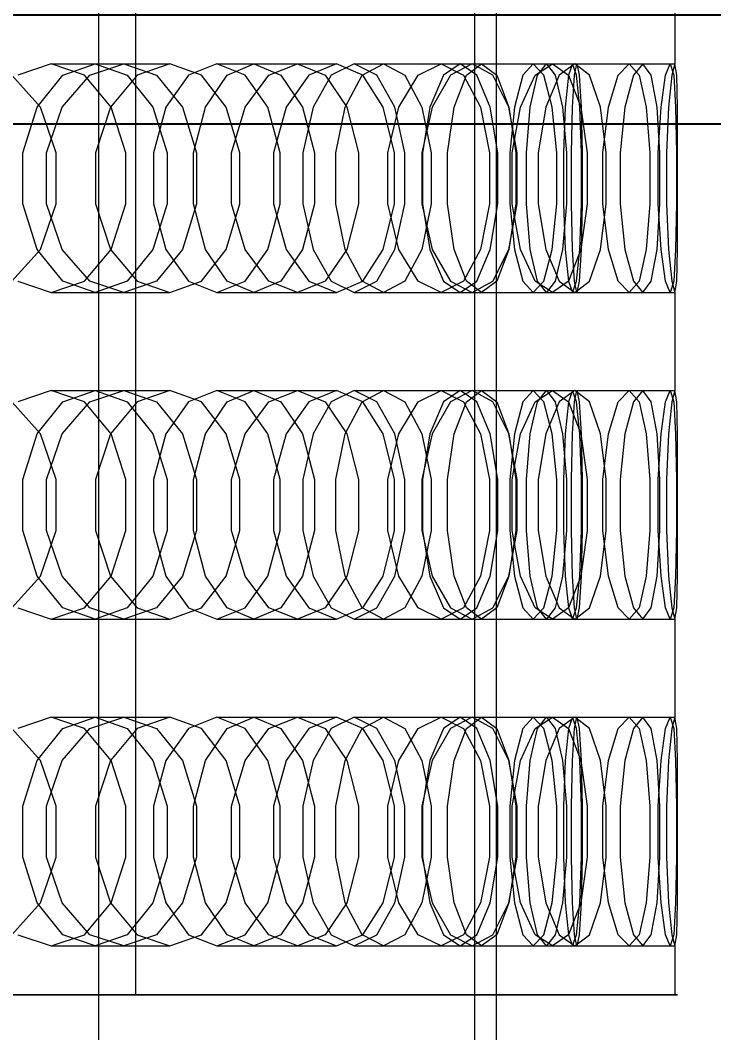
# Model space of a CAD drawing. Header units: millimetres. Extents: x -191664 to 191490, y -197311 to 10263.
# Drawn here: x 26399.8 to 26527.1, y -18166.9 to -17981 of the extents above; entities that cross this region are included whole.
import ezdxf

# ---------------------------------------------------------------- set-up
doc = ezdxf.new("R2010")
doc.units = ezdxf.units.MM
for name, color, linetype, lineweight in [('COTAS_INSTALACION_P', 30, 'Continuous', 0), ('COTAS_USUARIO', 1, 'Continuous', 0), ('superior_briquetadora', 7, 'Continuous', 0), ('superior_C05', 7, 'Continuous', 0)]:
    doc.layers.add(name, color=color, linetype=linetype, lineweight=lineweight)
doc.dimstyles.new('PLANTA_100', dxfattribs={"dimtxt": 250, "dimasz": 150, "dimexe": 150, "dimexo": 80, "dimgap": 100, "dimtad": 1, "dimtih": 1, "dimtoh": 1, "dimdec": 1, "dimdsep": 46, "dimcen": 0.09, "dimclrd": 1, "dimclre": 1, "dimclrt": 1, "dimadec": 0, "dimazin": 0, "dimtfac": 1, "dimtdec": 4, "dimtofl": 0, "dimtmove": 0, "dimatfit": 3, "dimfxl": 1, "dimtolj": 1, "dimtzin": 0, "dimarcsym": 0})

# ---------------------------------------------------------------- blocks, each defined once
blk = doc.blocks.new('*D5')
at = {"layer": 'COTAS_INSTALACION_P', "color": 1, "lineweight": -2, "transparency": 16777216}
for p, q in [((-1000, -18080), (-1000, -25850)), ((60117.12, -18080), (60117.12, -25850)), ((-850, -25700), (59967.12, -25700))]:
    blk.add_line(p, q, dxfattribs=at)
at = {"layer": 'COTAS_INSTALACION_P', "color": 1, "transparency": 16777216}
for points in [[(-850, -25675), (-850, -25725), (-1000, -25700)], [(59967.12, -25675), (59967.12, -25725), (60117.12, -25700)]]:
    blk.add_solid(points, dxfattribs=at)
at = {"layer": 'Defpoints', "color": 0, "transparency": 16777216}
for p in [(-1000, -18000), (60117.12, -18000), (60117.12, -25700)]:
    blk.add_point(p, dxfattribs=at)
blk = doc.blocks.new('*D103')
at = {"layer": 'COTAS_USUARIO', "color": 1, "lineweight": -2, "transparency": 16777216}
for p, q in [((26928.19, -17830), (26928.19, -17680)), ((25808.19, -17980), (27078.19, -17980)), ((25808.19, -18000), (27078.19, -18000)), ((26928.19, -18150), (26928.19, -18300))]:
    blk.add_line(p, q, dxfattribs=at)
at = {"layer": 'COTAS_USUARIO', "color": 1, "transparency": 16777216}
for points in [[(26903.19, -17830), (26953.19, -17830), (26928.19, -17980)], [(26903.19, -18150), (26953.19, -18150), (26928.19, -18000)]]:
    blk.add_solid(points, dxfattribs=at)
at = {"layer": 'Defpoints', "color": 0, "transparency": 16777216}
for p in [(25728.19, -17980), (25728.19, -18000), (26928.19, -18000)]:
    blk.add_point(p, dxfattribs=at)

msp = doc.modelspace()

# ---------------------------------------------------------------- linework, layer by layer
at = {"layer": 'superior_briquetadora', "color": 9, "true_color": 0xb9c3c2}
for p, q in [((26421.08, -18160), (26421.08, -17800)), ((26483.19, -17805), (26483.19, -18195)), ((26487.19, -17805), (26487.19, -18195)), ((26483.19, -17816), (26483.19, -18194)), ((26519.96, -17971), (26519.96, -17989)), ((26405.49, -17989), (26399.37, -17991.08)), ((26405.49, -17989), (26418.82, -17989)), ((26411.61, -17991.08), (26405.49, -17989)), ((26407.67, -17991.08), (26413.56, -17989)), ((26412.63, -17991.08), (26418.82, -17989)), ((26413.56, -17989), (26427.29, -17989)), ((26413.56, -17989), (26419.46, -17991.08)), ((26418.82, -17989), (26424.87, -17991.08)), ((26427.29, -17989), (26421.31, -17991.08)), ((26433.1, -17991.08), (26427.29, -17989)), ((26435.92, -17989), (26430.74, -17991.08)), ((26435.92, -17989), (26450.72, -17989)), ((26441.11, -17991.08), (26435.92, -17989)), ((26437.79, -17991.08), (26442.72, -17989)), ((26442.72, -17989), (26457.85, -17989)), ((26442.72, -17989), (26447.66, -17991.08)), ((26445.45, -17991.08), (26450.72, -17989)), ((26450.72, -17989), (26455.82, -17991.08)), ((26457.85, -17989), (26452.83, -17991.08)), ((26461.09, -17989), (26456.92, -17991.08)), ((26462.7, -17991.08), (26457.85, -17989)), ((26461.09, -17989), (26477.1, -17989)), ((26465.25, -17991.08), (26461.09, -17989)), ((26462.61, -17991.08), (26466.5, -17989)), ((26466.5, -17989), (26482.78, -17989)), ((26466.5, -17989), (26470.4, -17991.08)), ((26472.84, -17991.08), (26477.1, -17989)), ((26477.1, -17989), (26481.17, -17991.08)), ((26480.56, -17989), (26477.49, -17991.08)), ((26482.78, -17989), (26478.78, -17991.08)), ((26480.56, -17989), (26497.51, -17989)), ((26483.63, -17991.08), (26480.56, -17989)), ((26481.71, -17991.08), (26484.5, -17989)), ((26486.58, -17991.08), (26482.78, -17989)), ((26484.5, -17989), (26501.63, -17989)), ((26484.5, -17989), (26487.28, -17991.08)), ((26494, -17989), (26492.08, -17991.08)), ((26494, -17989), (26511.6, -17989)), ((26495.93, -17991.08), (26494, -17989)), ((26494.34, -17991.08), (26497.51, -17989)), ((26494.76, -17991.08), (26496.39, -17989)), ((26496.39, -17989), (26514.1, -17989)), ((26496.39, -17989), (26498.02, -17991.08)), ((26497.51, -17989), (26500.48, -17991.08)), ((26501.63, -17989), (26498.74, -17991.08)), ((26501.18, -17989), (26500.44, -17991.08)), ((26501.18, -17989), (26519.12, -17989)), ((26501.93, -17991.08), (26501.18, -17989)), ((26501.54, -17991.08), (26501.99, -17989)), ((26504.32, -17991.08), (26501.63, -17989)), ((26501.99, -17989), (26519.96, -17989)), ((26501.99, -17989), (26502.43, -17991.08)), ((26509.57, -17991.08), (26511.6, -17989)), ((26511.6, -17989), (26513.42, -17991.08)), ((26514.1, -17989), (26512.36, -17991.08)), ((26515.63, -17991.08), (26514.1, -17989)), ((26518.27, -17991.08), (26519.12, -17989)), ((26519.12, -17989), (26519.76, -17991.08)), ((26519.96, -17989), (26519.41, -17991.08)), ((26520.31, -17991.08), (26519.96, -17989)), ((26403.54, -17996.91), (26398.29, -17991.08)), ((26402.94, -17996.91), (26407.67, -17991.08)), ((26407.54, -17996.91), (26412.63, -17991.08)), ((26416.51, -17996.91), (26411.61, -17991.08)), ((26421.31, -17991.08), (26416.4, -17996.91)), ((26419.46, -17991.08), (26424.18, -17996.91)), ((26424.87, -17991.08), (26429.6, -17996.91)), ((26430.74, -17991.08), (26426.58, -17996.91)), ((26437.65, -17996.91), (26433.1, -17991.08)), ((26433.83, -17996.91), (26437.79, -17991.08)), ((26441.1, -17996.91), (26445.45, -17991.08)), ((26445.26, -17996.91), (26441.11, -17991.08)), ((26447.66, -17991.08), (26451.62, -17996.91)), ((26452.83, -17991.08), (26448.67, -17996.91)), ((26456.92, -17991.08), (26453.59, -17996.91)), ((26455.82, -17991.08), (26459.78, -17996.91)), ((26459.48, -17996.91), (26462.61, -17991.08)), ((26466.46, -17996.91), (26462.7, -17991.08)), ((26468.59, -17996.91), (26465.25, -17991.08)), ((26469.29, -17996.91), (26472.84, -17991.08)), ((26470.4, -17991.08), (26473.52, -17996.91)), ((26477.49, -17991.08), (26475.03, -17996.91)), ((26478.78, -17991.08), (26475.45, -17996.91)), ((26479.47, -17996.91), (26481.71, -17991.08)), ((26481.17, -17991.08), (26484.3, -17996.91)), ((26486.09, -17996.91), (26483.63, -17991.08)), ((26489.49, -17996.91), (26486.58, -17991.08)), ((26487.28, -17991.08), (26489.52, -17996.91)), ((26492.08, -17991.08), (26490.54, -17996.91)), ((26491.65, -17996.91), (26494.34, -17991.08)), ((26493.45, -17996.91), (26494.76, -17991.08)), ((26497.47, -17996.91), (26495.93, -17991.08)), ((26498.74, -17991.08), (26496.28, -17996.91)), ((26498.02, -17991.08), (26499.33, -17996.91)), ((26500.44, -17991.08), (26499.84, -17996.91)), ((26500.48, -17991.08), (26502.71, -17996.91)), ((26501.18, -17996.91), (26501.54, -17991.08)), ((26502.53, -17996.91), (26501.93, -17991.08)), ((26502.43, -17991.08), (26502.79, -17996.91)), ((26506.33, -17996.91), (26504.32, -17991.08)), ((26507.79, -17996.91), (26509.57, -17991.08)), ((26512.36, -17991.08), (26510.82, -17996.91)), ((26513.42, -17991.08), (26514.73, -17996.91)), ((26516.7, -17996.91), (26515.63, -17991.08)), ((26517.44, -17996.91), (26518.27, -17991.08)), ((26519.41, -17991.08), (26518.82, -17996.91)), ((26519.76, -17991.08), (26520.12, -17996.91)), ((26520.43, -17996.91), (26520.31, -17991.08)), ((26400.32, -18005.33), (26402.94, -17996.91)), ((26406.42, -18005.33), (26403.54, -17996.91)), ((26404.68, -18005.33), (26407.54, -17996.91)), ((26416.4, -17996.91), (26413.63, -18005.33)), ((26419.24, -18005.33), (26416.51, -17996.91)), ((26424.18, -17996.91), (26426.81, -18005.33)), ((26426.58, -17996.91), (26424.27, -18005.33)), ((26429.6, -17996.91), (26432.18, -18005.33)), ((26431.63, -18005.33), (26433.83, -17996.91)), ((26440.13, -18005.33), (26437.65, -17996.91)), ((26438.63, -18005.33), (26441.1, -17996.91)), ((26447.57, -18005.33), (26445.26, -17996.91)), ((26448.67, -17996.91), (26446.31, -18005.33)), ((26451.62, -17996.91), (26453.82, -18005.33)), ((26453.59, -17996.91), (26451.73, -18005.33)), ((26457.75, -18005.33), (26459.48, -17996.91)), ((26459.78, -17996.91), (26461.93, -18005.33)), ((26468.5, -18005.33), (26466.46, -17996.91)), ((26467.27, -18005.33), (26469.29, -17996.91)), ((26470.44, -18005.33), (26468.59, -17996.91)), ((26473.52, -17996.91), (26475.26, -18005.33)), ((26475.45, -17996.91), (26473.54, -18005.33)), ((26475.03, -17996.91), (26473.66, -18005.33)), ((26478.23, -18005.33), (26479.47, -17996.91)), ((26484.3, -17996.91), (26485.98, -18005.33)), ((26487.46, -18005.33), (26486.09, -17996.91)), ((26491.05, -18005.33), (26489.49, -17996.91)), ((26489.52, -17996.91), (26490.76, -18005.33)), ((26490.54, -17996.91), (26489.68, -18005.33)), ((26490.11, -18005.33), (26491.65, -17996.91)), ((26492.73, -18005.33), (26493.45, -17996.91)), ((26496.28, -17996.91), (26494.86, -18005.33)), ((26498.32, -18005.33), (26497.47, -17996.91)), ((26499.33, -17996.91), (26500.06, -18005.33)), ((26499.84, -17996.91), (26499.51, -18005.33)), ((26500.98, -18005.33), (26501.18, -17996.91)), ((26502.86, -18005.33), (26502.53, -17996.91)), ((26502.71, -17996.91), (26503.9, -18005.33)), ((26502.79, -17996.91), (26502.99, -18005.33)), ((26507.39, -18005.33), (26506.33, -17996.91)), ((26506.75, -18005.33), (26507.79, -17996.91)), ((26510.82, -17996.91), (26509.91, -18005.33)), ((26514.73, -17996.91), (26515.4, -18005.33)), ((26517.24, -18005.33), (26516.7, -17996.91)), ((26516.92, -18005.33), (26517.44, -17996.91)), ((26518.82, -17996.91), (26518.43, -18005.33)), ((26520.12, -17996.91), (26520.26, -18005.33)), ((26520.43, -18005.33), (26520.43, -17996.91)), ((26400.32, -18014.67), (26400.32, -18005.33)), ((26404.68, -18014.67), (26404.68, -18005.33)), ((26406.42, -18014.67), (26406.42, -18005.33)), ((26413.63, -18005.33), (26413.63, -18014.67)), ((26419.24, -18014.67), (26419.24, -18005.33)), ((26424.27, -18005.33), (26424.27, -18014.67)), ((26426.81, -18005.33), (26426.81, -18014.67)), ((26431.63, -18014.67), (26431.63, -18005.33)), ((26432.18, -18005.33), (26432.18, -18014.67)), ((26438.63, -18014.67), (26438.63, -18005.33)), ((26440.13, -18014.67), (26440.13, -18005.33)), ((26446.31, -18005.33), (26446.31, -18014.67)), ((26447.57, -18014.67), (26447.57, -18005.33)), ((26451.73, -18005.33), (26451.73, -18014.67)), ((26453.82, -18005.33), (26453.82, -18014.67)), ((26457.75, -18014.67), (26457.75, -18005.33)), ((26461.93, -18005.33), (26461.93, -18014.67)), ((26467.27, -18014.67), (26467.27, -18005.33)), ((26468.5, -18014.67), (26468.5, -18005.33)), ((26470.44, -18014.67), (26470.44, -18005.33)), ((26473.54, -18005.33), (26473.54, -18014.67)), ((26473.66, -18005.33), (26473.66, -18014.67)), ((26475.26, -18005.33), (26475.26, -18014.67)), ((26478.23, -18014.67), (26478.23, -18005.33)), ((26485.98, -18005.33), (26485.98, -18014.67)), ((26487.46, -18014.67), (26487.46, -18005.33)), ((26489.68, -18005.33), (26489.68, -18014.67)), ((26490.11, -18014.67), (26490.11, -18005.33)), ((26490.76, -18005.33), (26490.76, -18014.67)), ((26491.05, -18014.67), (26491.05, -18005.33)), ((26492.73, -18014.67), (26492.73, -18005.33)), ((26494.86, -18005.33), (26494.86, -18014.67)), ((26498.32, -18014.67), (26498.32, -18005.33)), ((26499.51, -18005.33), (26499.51, -18014.67)), ((26500.06, -18005.33), (26500.06, -18014.67)), ((26500.98, -18014.67), (26500.98, -18005.33)), ((26502.86, -18014.67), (26502.86, -18005.33)), ((26502.99, -18005.33), (26502.99, -18014.67)), ((26503.9, -18005.33), (26503.9, -18014.67)), ((26506.75, -18014.67), (26506.75, -18005.33)), ((26507.39, -18014.67), (26507.39, -18005.33)), ((26509.91, -18005.33), (26509.91, -18014.67)), ((26515.4, -18005.33), (26515.4, -18014.67)), ((26516.92, -18014.67), (26516.92, -18005.33)), ((26517.24, -18014.67), (26517.24, -18005.33)), ((26518.43, -18005.33), (26518.43, -18014.67)), ((26520.26, -18005.33), (26520.26, -18014.67)), ((26520.43, -18014.67), (26520.43, -18005.33)), ((26402.94, -18023.09), (26400.32, -18014.67)), ((26403.54, -18023.09), (26406.42, -18014.67)), ((26407.54, -18023.09), (26404.68, -18014.67)), ((26413.63, -18014.67), (26416.4, -18023.09)), ((26416.51, -18023.09), (26419.24, -18014.67)), ((26426.81, -18014.67), (26424.18, -18023.09)), ((26424.27, -18014.67), (26426.58, -18023.09)), ((26432.18, -18014.67), (26429.6, -18023.09)), ((26433.83, -18023.09), (26431.63, -18014.67)), ((26437.65, -18023.09), (26440.13, -18014.67)), ((26441.1, -18023.09), (26438.63, -18014.67)), ((26445.26, -18023.09), (26447.57, -18014.67)), ((26446.31, -18014.67), (26448.67, -18023.09)), ((26453.82, -18014.67), (26451.62, -18023.09)), ((26451.73, -18014.67), (26453.59, -18023.09)), ((26459.48, -18023.09), (26457.75, -18014.67)), ((26461.93, -18014.67), (26459.78, -18023.09)), ((26466.46, -18023.09), (26468.5, -18014.67)), ((26469.29, -18023.09), (26467.27, -18014.67)), ((26468.59, -18023.09), (26470.44, -18014.67)), ((26475.26, -18014.67), (26473.52, -18023.09)), ((26473.54, -18014.67), (26475.45, -18023.09)), ((26473.66, -18014.67), (26475.03, -18023.09)), ((26479.47, -18023.09), (26478.23, -18014.67)), ((26485.98, -18014.67), (26484.3, -18023.09)), ((26486.09, -18023.09), (26487.46, -18014.67)), ((26489.49, -18023.09), (26491.05, -18014.67)), ((26490.76, -18014.67), (26489.52, -18023.09)), ((26489.68, -18014.67), (26490.54, -18023.09)), ((26491.65, -18023.09), (26490.11, -18014.67)), ((26493.45, -18023.09), (26492.73, -18014.67)), ((26494.86, -18014.67), (26496.28, -18023.09)), ((26497.47, -18023.09), (26498.32, -18014.67)), ((26500.06, -18014.67), (26499.33, -18023.09)), ((26499.51, -18014.67), (26499.84, -18023.09)), ((26501.18, -18023.09), (26500.98, -18014.67)), ((26502.53, -18023.09), (26502.86, -18014.67)), ((26503.9, -18014.67), (26502.71, -18023.09)), ((26502.99, -18014.67), (26502.79, -18023.09)), ((26506.33, -18023.09), (26507.39, -18014.67)), ((26507.79, -18023.09), (26506.75, -18014.67)), ((26509.91, -18014.67), (26510.82, -18023.09)), ((26515.4, -18014.67), (26514.73, -18023.09)), ((26516.7, -18023.09), (26517.24, -18014.67)), ((26517.44, -18023.09), (26516.92, -18014.67)), ((26518.43, -18014.67), (26518.82, -18023.09)), ((26520.26, -18014.67), (26520.12, -18023.09)), ((26520.43, -18023.09), (26520.43, -18014.67)), ((26398.29, -18028.92), (26403.54, -18023.09)), ((26407.67, -18028.92), (26402.94, -18023.09)), ((26412.63, -18028.92), (26407.54, -18023.09)), ((26411.61, -18028.92), (26416.51, -18023.09)), ((26416.4, -18023.09), (26421.31, -18028.92)), ((26424.18, -18023.09), (26419.46, -18028.92)), ((26429.6, -18023.09), (26424.87, -18028.92)), ((26426.58, -18023.09), (26430.74, -18028.92)), ((26433.1, -18028.92), (26437.65, -18023.09)), ((26437.79, -18028.92), (26433.83, -18023.09)), ((26445.45, -18028.92), (26441.1, -18023.09)), ((26441.11, -18028.92), (26445.26, -18023.09)), ((26451.62, -18023.09), (26447.66, -18028.92)), ((26448.67, -18023.09), (26452.83, -18028.92)), ((26453.59, -18023.09), (26456.92, -18028.92)), ((26459.78, -18023.09), (26455.82, -18028.92)), ((26462.61, -18028.92), (26459.48, -18023.09)), ((26462.7, -18028.92), (26466.46, -18023.09)), ((26465.25, -18028.92), (26468.59, -18023.09)), ((26472.84, -18028.92), (26469.29, -18023.09)), ((26473.52, -18023.09), (26470.4, -18028.92)), ((26475.03, -18023.09), (26477.49, -18028.92)), ((26475.45, -18023.09), (26478.78, -18028.92)), ((26481.71, -18028.92), (26479.47, -18023.09)), ((26484.3, -18023.09), (26481.17, -18028.92)), ((26483.63, -18028.92), (26486.09, -18023.09)), ((26486.58, -18028.92), (26489.49, -18023.09)), ((26489.52, -18023.09), (26487.28, -18028.92)), ((26490.54, -18023.09), (26492.08, -18028.92)), ((26494.34, -18028.92), (26491.65, -18023.09)), ((26494.76, -18028.92), (26493.45, -18023.09)), ((26495.93, -18028.92), (26497.47, -18023.09)), ((26496.28, -18023.09), (26498.74, -18028.92)), ((26499.33, -18023.09), (26498.02, -18028.92)), ((26499.84, -18023.09), (26500.44, -18028.92)), ((26502.71, -18023.09), (26500.48, -18028.92)), ((26501.54, -18028.92), (26501.18, -18023.09)), ((26501.93, -18028.92), (26502.53, -18023.09)), ((26502.79, -18023.09), (26502.43, -18028.92)), ((26504.32, -18028.92), (26506.33, -18023.09)), ((26509.57, -18028.92), (26507.79, -18023.09)), ((26510.82, -18023.09), (26512.36, -18028.92)), ((26514.73, -18023.09), (26513.42, -18028.92)), ((26515.63, -18028.92), (26516.7, -18023.09)), ((26518.27, -18028.92), (26517.44, -18023.09)), ((26518.82, -18023.09), (26519.41, -18028.92)), ((26520.12, -18023.09), (26519.76, -18028.92)), ((26520.31, -18028.92), (26520.43, -18023.09)), ((26399.37, -18028.92), (26405.49, -18031)), ((26405.49, -18031), (26411.61, -18028.92)), ((26413.56, -18031), (26407.67, -18028.92)), ((26418.82, -18031), (26412.63, -18028.92)), ((26419.46, -18028.92), (26413.56, -18031)), ((26424.87, -18028.92), (26418.82, -18031)), ((26421.31, -18028.92), (26427.29, -18031)), ((26427.29, -18031), (26433.1, -18028.92)), ((26430.74, -18028.92), (26435.92, -18031)), ((26435.92, -18031), (26441.11, -18028.92)), ((26442.72, -18031), (26437.79, -18028.92)), ((26447.66, -18028.92), (26442.72, -18031)), ((26450.72, -18031), (26445.45, -18028.92)), ((26455.82, -18028.92), (26450.72, -18031)), ((26452.83, -18028.92), (26457.85, -18031)), ((26456.92, -18028.92), (26461.09, -18031)), ((26457.85, -18031), (26462.7, -18028.92)), ((26461.09, -18031), (26465.25, -18028.92)), ((26466.5, -18031), (26462.61, -18028.92)), ((26470.4, -18028.92), (26466.5, -18031)), ((26477.1, -18031), (26472.84, -18028.92)), ((26481.17, -18028.92), (26477.1, -18031)), ((26477.49, -18028.92), (26480.56, -18031)), ((26478.78, -18028.92), (26482.78, -18031)), ((26480.56, -18031), (26483.63, -18028.92)), ((26484.5, -18031), (26481.71, -18028.92)), ((26482.78, -18031), (26486.58, -18028.92)), ((26487.28, -18028.92), (26484.5, -18031)), ((26492.08, -18028.92), (26494, -18031)), ((26494, -18031), (26495.93, -18028.92)), ((26497.51, -18031), (26494.34, -18028.92)), ((26496.39, -18031), (26494.76, -18028.92)), ((26498.02, -18028.92), (26496.39, -18031)), ((26500.48, -18028.92), (26497.51, -18031)), ((26498.74, -18028.92), (26501.63, -18031)), ((26500.44, -18028.92), (26501.18, -18031)), ((26501.18, -18031), (26501.93, -18028.92)), ((26501.99, -18031), (26501.54, -18028.92)), ((26501.63, -18031), (26504.32, -18028.92)), ((26502.43, -18028.92), (26501.99, -18031)), ((26511.6, -18031), (26509.57, -18028.92)), ((26513.42, -18028.92), (26511.6, -18031)), ((26512.36, -18028.92), (26514.1, -18031)), ((26514.1, -18031), (26515.63, -18028.92)), ((26519.12, -18031), (26518.27, -18028.92)), ((26519.76, -18028.92), (26519.12, -18031)), ((26519.41, -18028.92), (26519.96, -18031)), ((26519.96, -18031), (26520.31, -18028.92)), ((26405.49, -18031), (26418.82, -18031)), ((26413.56, -18031), (26427.29, -18031)), ((26435.92, -18031), (26450.72, -18031)), ((26442.72, -18031), (26457.85, -18031)), ((26461.09, -18031), (26477.1, -18031)), ((26466.5, -18031), (26482.78, -18031)), ((26480.56, -18031), (26497.51, -18031)), ((26484.5, -18031), (26501.63, -18031)), ((26494, -18031), (26511.6, -18031)), ((26496.39, -18031), (26514.1, -18031)), ((26501.18, -18031), (26519.12, -18031)), ((26501.99, -18031), (26519.96, -18031)), ((26519.96, -18031), (26519.96, -18049)), ((26405.49, -18049), (26399.37, -18051.08)), ((26405.49, -18049), (26418.82, -18049)), ((26411.61, -18051.08), (26405.49, -18049)), ((26407.67, -18051.08), (26413.56, -18049)), ((26412.63, -18051.08), (26418.82, -18049)), ((26413.56, -18049), (26427.29, -18049)), ((26413.56, -18049), (26419.46, -18051.08)), ((26418.82, -18049), (26424.87, -18051.08)), ((26427.29, -18049), (26421.31, -18051.08)), ((26433.1, -18051.08), (26427.29, -18049)), ((26435.92, -18049), (26430.74, -18051.08)), ((26435.92, -18049), (26450.72, -18049)), ((26441.11, -18051.08), (26435.92, -18049)), ((26437.79, -18051.08), (26442.72, -18049)), ((26442.72, -18049), (26457.85, -18049)), ((26442.72, -18049), (26447.66, -18051.08)), ((26445.45, -18051.08), (26450.72, -18049)), ((26450.72, -18049), (26455.82, -18051.08)), ((26457.85, -18049), (26452.83, -18051.08)), ((26461.09, -18049), (26456.92, -18051.08)), ((26462.7, -18051.08), (26457.85, -18049)), ((26461.09, -18049), (26477.1, -18049)), ((26465.25, -18051.08), (26461.09, -18049)), ((26462.61, -18051.08), (26466.5, -18049)), ((26466.5, -18049), (26482.78, -18049)), ((26466.5, -18049), (26470.4, -18051.08)), ((26472.84, -18051.08), (26477.1, -18049)), ((26477.1, -18049), (26481.17, -18051.08)), ((26480.56, -18049), (26477.49, -18051.08)), ((26482.78, -18049), (26478.78, -18051.08)), ((26480.56, -18049), (26497.51, -18049)), ((26483.63, -18051.08), (26480.56, -18049)), ((26481.71, -18051.08), (26484.5, -18049)), ((26486.58, -18051.08), (26482.78, -18049)), ((26484.5, -18049), (26501.63, -18049)), ((26484.5, -18049), (26487.28, -18051.08)), ((26494, -18049), (26492.08, -18051.08)), ((26494, -18049), (26511.6, -18049)), ((26495.93, -18051.08), (26494, -18049)), ((26494.34, -18051.08), (26497.51, -18049)), ((26494.76, -18051.08), (26496.39, -18049)), ((26496.39, -18049), (26514.1, -18049)), ((26496.39, -18049), (26498.02, -18051.08)), ((26497.51, -18049), (26500.48, -18051.08)), ((26501.63, -18049), (26498.74, -18051.08)), ((26501.18, -18049), (26500.44, -18051.08)), ((26501.18, -18049), (26519.12, -18049)), ((26501.93, -18051.08), (26501.18, -18049)), ((26501.54, -18051.08), (26501.99, -18049)), ((26504.32, -18051.08), (26501.63, -18049)), ((26501.99, -18049), (26519.96, -18049)), ((26501.99, -18049), (26502.43, -18051.08)), ((26509.57, -18051.08), (26511.6, -18049)), ((26511.6, -18049), (26513.42, -18051.08)), ((26514.1, -18049), (26512.36, -18051.08)), ((26515.63, -18051.08), (26514.1, -18049)), ((26518.27, -18051.08), (26519.12, -18049)), ((26519.12, -18049), (26519.76, -18051.08)), ((26519.96, -18049), (26519.41, -18051.08)), ((26520.31, -18051.08), (26519.96, -18049)), ((26403.54, -18056.91), (26398.29, -18051.08)), ((26402.94, -18056.91), (26407.67, -18051.08)), ((26407.54, -18056.91), (26412.63, -18051.08)), ((26416.51, -18056.91), (26411.61, -18051.08)), ((26421.31, -18051.08), (26416.4, -18056.91)), ((26419.46, -18051.08), (26424.18, -18056.91)), ((26424.87, -18051.08), (26429.6, -18056.91)), ((26430.74, -18051.08), (26426.58, -18056.91)), ((26437.65, -18056.91), (26433.1, -18051.08)), ((26433.83, -18056.91), (26437.79, -18051.08)), ((26441.1, -18056.91), (26445.45, -18051.08)), ((26445.26, -18056.91), (26441.11, -18051.08)), ((26447.66, -18051.08), (26451.62, -18056.91)), ((26452.83, -18051.08), (26448.67, -18056.91)), ((26456.92, -18051.08), (26453.59, -18056.91)), ((26455.82, -18051.08), (26459.78, -18056.91)), ((26459.48, -18056.91), (26462.61, -18051.08)), ((26466.46, -18056.91), (26462.7, -18051.08)), ((26468.59, -18056.91), (26465.25, -18051.08)), ((26469.29, -18056.91), (26472.84, -18051.08)), ((26470.4, -18051.08), (26473.52, -18056.91)), ((26477.49, -18051.08), (26475.03, -18056.91)), ((26478.78, -18051.08), (26475.45, -18056.91)), ((26479.47, -18056.91), (26481.71, -18051.08)), ((26481.17, -18051.08), (26484.3, -18056.91)), ((26486.09, -18056.91), (26483.63, -18051.08)), ((26489.49, -18056.91), (26486.58, -18051.08)), ((26487.28, -18051.08), (26489.52, -18056.91)), ((26492.08, -18051.08), (26490.54, -18056.91)), ((26491.65, -18056.91), (26494.34, -18051.08)), ((26493.45, -18056.91), (26494.76, -18051.08)), ((26497.47, -18056.91), (26495.93, -18051.08)), ((26498.74, -18051.08), (26496.28, -18056.91)), ((26498.02, -18051.08), (26499.33, -18056.91)), ((26500.44, -18051.08), (26499.84, -18056.91)), ((26500.48, -18051.08), (26502.71, -18056.91)), ((26501.18, -18056.91), (26501.54, -18051.08)), ((26502.53, -18056.91), (26501.93, -18051.08)), ((26502.43, -18051.08), (26502.79, -18056.91)), ((26506.33, -18056.91), (26504.32, -18051.08)), ((26507.79, -18056.91), (26509.57, -18051.08)), ((26512.36, -18051.08), (26510.82, -18056.91)), ((26513.42, -18051.08), (26514.73, -18056.91)), ((26516.7, -18056.91), (26515.63, -18051.08)), ((26517.44, -18056.91), (26518.27, -18051.08)), ((26519.41, -18051.08), (26518.82, -18056.91)), ((26519.76, -18051.08), (26520.12, -18056.91)), ((26520.43, -18056.91), (26520.31, -18051.08)), ((26400.32, -18065.33), (26402.94, -18056.91)), ((26406.42, -18065.33), (26403.54, -18056.91)), ((26404.68, -18065.33), (26407.54, -18056.91)), ((26416.4, -18056.91), (26413.63, -18065.33)), ((26419.24, -18065.33), (26416.51, -18056.91)), ((26424.18, -18056.91), (26426.81, -18065.33)), ((26426.58, -18056.91), (26424.27, -18065.33)), ((26429.6, -18056.91), (26432.18, -18065.33)), ((26431.63, -18065.33), (26433.83, -18056.91)), ((26440.13, -18065.33), (26437.65, -18056.91)), ((26438.63, -18065.33), (26441.1, -18056.91)), ((26447.57, -18065.33), (26445.26, -18056.91)), ((26448.67, -18056.91), (26446.31, -18065.33)), ((26451.62, -18056.91), (26453.82, -18065.33)), ((26453.59, -18056.91), (26451.73, -18065.33)), ((26457.75, -18065.33), (26459.48, -18056.91)), ((26459.78, -18056.91), (26461.93, -18065.33)), ((26468.5, -18065.33), (26466.46, -18056.91)), ((26467.27, -18065.33), (26469.29, -18056.91)), ((26470.44, -18065.33), (26468.59, -18056.91)), ((26473.52, -18056.91), (26475.26, -18065.33)), ((26475.45, -18056.91), (26473.54, -18065.33)), ((26475.03, -18056.91), (26473.66, -18065.33)), ((26478.23, -18065.33), (26479.47, -18056.91)), ((26484.3, -18056.91), (26485.98, -18065.33)), ((26487.46, -18065.33), (26486.09, -18056.91)), ((26491.05, -18065.33), (26489.49, -18056.91)), ((26489.52, -18056.91), (26490.76, -18065.33)), ((26490.54, -18056.91), (26489.68, -18065.33)), ((26490.11, -18065.33), (26491.65, -18056.91)), ((26492.73, -18065.33), (26493.45, -18056.91)), ((26496.28, -18056.91), (26494.86, -18065.33)), ((26498.32, -18065.33), (26497.47, -18056.91)), ((26499.33, -18056.91), (26500.06, -18065.33)), ((26499.84, -18056.91), (26499.51, -18065.33)), ((26500.98, -18065.33), (26501.18, -18056.91)), ((26502.86, -18065.33), (26502.53, -18056.91)), ((26502.71, -18056.91), (26503.9, -18065.33)), ((26502.79, -18056.91), (26502.99, -18065.33)), ((26507.39, -18065.33), (26506.33, -18056.91)), ((26506.75, -18065.33), (26507.79, -18056.91)), ((26510.82, -18056.91), (26509.91, -18065.33)), ((26514.73, -18056.91), (26515.4, -18065.33)), ((26517.24, -18065.33), (26516.7, -18056.91)), ((26516.92, -18065.33), (26517.44, -18056.91)), ((26518.82, -18056.91), (26518.43, -18065.33)), ((26520.12, -18056.91), (26520.26, -18065.33)), ((26520.43, -18065.33), (26520.43, -18056.91)), ((26400.32, -18074.67), (26400.32, -18065.33)), ((26404.68, -18074.67), (26404.68, -18065.33)), ((26406.42, -18074.67), (26406.42, -18065.33)), ((26413.63, -18065.33), (26413.63, -18074.67)), ((26419.24, -18074.67), (26419.24, -18065.33)), ((26424.27, -18065.33), (26424.27, -18074.67)), ((26426.81, -18065.33), (26426.81, -18074.67)), ((26431.63, -18074.67), (26431.63, -18065.33)), ((26432.18, -18065.33), (26432.18, -18074.67)), ((26438.63, -18074.67), (26438.63, -18065.33)), ((26440.13, -18074.67), (26440.13, -18065.33)), ((26446.31, -18065.33), (26446.31, -18074.67)), ((26447.57, -18074.67), (26447.57, -18065.33)), ((26451.73, -18065.33), (26451.73, -18074.67)), ((26453.82, -18065.33), (26453.82, -18074.67)), ((26457.75, -18074.67), (26457.75, -18065.33)), ((26461.93, -18065.33), (26461.93, -18074.67)), ((26467.27, -18074.67), (26467.27, -18065.33)), ((26468.5, -18074.67), (26468.5, -18065.33)), ((26470.44, -18074.67), (26470.44, -18065.33)), ((26473.54, -18065.33), (26473.54, -18074.67)), ((26473.66, -18065.33), (26473.66, -18074.67)), ((26475.26, -18065.33), (26475.26, -18074.67)), ((26478.23, -18074.67), (26478.23, -18065.33)), ((26485.98, -18065.33), (26485.98, -18074.67)), ((26487.46, -18074.67), (26487.46, -18065.33)), ((26489.68, -18065.33), (26489.68, -18074.67)), ((26490.11, -18074.67), (26490.11, -18065.33)), ((26490.76, -18065.33), (26490.76, -18074.67)), ((26491.05, -18074.67), (26491.05, -18065.33)), ((26492.73, -18074.67), (26492.73, -18065.33)), ((26494.86, -18065.33), (26494.86, -18074.67)), ((26498.32, -18074.67), (26498.32, -18065.33)), ((26499.51, -18065.33), (26499.51, -18074.67)), ((26500.06, -18065.33), (26500.06, -18074.67)), ((26500.98, -18074.67), (26500.98, -18065.33)), ((26502.86, -18074.67), (26502.86, -18065.33)), ((26502.99, -18065.33), (26502.99, -18074.67)), ((26503.9, -18065.33), (26503.9, -18074.67)), ((26506.75, -18074.67), (26506.75, -18065.33)), ((26507.39, -18074.67), (26507.39, -18065.33)), ((26509.91, -18065.33), (26509.91, -18074.67)), ((26515.4, -18065.33), (26515.4, -18074.67)), ((26516.92, -18074.67), (26516.92, -18065.33)), ((26517.24, -18074.67), (26517.24, -18065.33)), ((26518.43, -18065.33), (26518.43, -18074.67)), ((26520.26, -18065.33), (26520.26, -18074.67)), ((26520.43, -18074.67), (26520.43, -18065.33)), ((26402.94, -18083.09), (26400.32, -18074.67)), ((26403.54, -18083.09), (26406.42, -18074.67)), ((26407.54, -18083.09), (26404.68, -18074.67)), ((26413.63, -18074.67), (26416.4, -18083.09)), ((26416.51, -18083.09), (26419.24, -18074.67)), ((26426.81, -18074.67), (26424.18, -18083.09)), ((26424.27, -18074.67), (26426.58, -18083.09)), ((26432.18, -18074.67), (26429.6, -18083.09)), ((26433.83, -18083.09), (26431.63, -18074.67)), ((26437.65, -18083.09), (26440.13, -18074.67)), ((26441.1, -18083.09), (26438.63, -18074.67)), ((26445.26, -18083.09), (26447.57, -18074.67)), ((26446.31, -18074.67), (26448.67, -18083.09)), ((26453.82, -18074.67), (26451.62, -18083.09)), ((26451.73, -18074.67), (26453.59, -18083.09)), ((26459.48, -18083.09), (26457.75, -18074.67)), ((26461.93, -18074.67), (26459.78, -18083.09)), ((26466.46, -18083.09), (26468.5, -18074.67)), ((26469.29, -18083.09), (26467.27, -18074.67)), ((26468.59, -18083.09), (26470.44, -18074.67)), ((26475.26, -18074.67), (26473.52, -18083.09)), ((26473.54, -18074.67), (26475.45, -18083.09)), ((26473.66, -18074.67), (26475.03, -18083.09)), ((26479.47, -18083.09), (26478.23, -18074.67)), ((26485.98, -18074.67), (26484.3, -18083.09)), ((26486.09, -18083.09), (26487.46, -18074.67)), ((26489.49, -18083.09), (26491.05, -18074.67)), ((26490.76, -18074.67), (26489.52, -18083.09)), ((26489.68, -18074.67), (26490.54, -18083.09)), ((26491.65, -18083.09), (26490.11, -18074.67)), ((26493.45, -18083.09), (26492.73, -18074.67)), ((26494.86, -18074.67), (26496.28, -18083.09)), ((26497.47, -18083.09), (26498.32, -18074.67)), ((26500.06, -18074.67), (26499.33, -18083.09)), ((26499.51, -18074.67), (26499.84, -18083.09)), ((26501.18, -18083.09), (26500.98, -18074.67)), ((26502.53, -18083.09), (26502.86, -18074.67)), ((26503.9, -18074.67), (26502.71, -18083.09)), ((26502.99, -18074.67), (26502.79, -18083.09)), ((26506.33, -18083.09), (26507.39, -18074.67)), ((26507.79, -18083.09), (26506.75, -18074.67)), ((26509.91, -18074.67), (26510.82, -18083.09)), ((26515.4, -18074.67), (26514.73, -18083.09)), ((26516.7, -18083.09), (26517.24, -18074.67)), ((26517.44, -18083.09), (26516.92, -18074.67)), ((26518.43, -18074.67), (26518.82, -18083.09)), ((26520.26, -18074.67), (26520.12, -18083.09)), ((26520.43, -18083.09), (26520.43, -18074.67)), ((26398.29, -18088.92), (26403.54, -18083.09)), ((26407.67, -18088.92), (26402.94, -18083.09)), ((26412.63, -18088.92), (26407.54, -18083.09)), ((26411.61, -18088.92), (26416.51, -18083.09)), ((26416.4, -18083.09), (26421.31, -18088.92)), ((26424.18, -18083.09), (26419.46, -18088.92)), ((26429.6, -18083.09), (26424.87, -18088.92)), ((26426.58, -18083.09), (26430.74, -18088.92)), ((26433.1, -18088.92), (26437.65, -18083.09)), ((26437.79, -18088.92), (26433.83, -18083.09)), ((26445.45, -18088.92), (26441.1, -18083.09)), ((26441.11, -18088.92), (26445.26, -18083.09)), ((26451.62, -18083.09), (26447.66, -18088.92)), ((26448.67, -18083.09), (26452.83, -18088.92)), ((26453.59, -18083.09), (26456.92, -18088.92)), ((26459.78, -18083.09), (26455.82, -18088.92)), ((26462.61, -18088.92), (26459.48, -18083.09)), ((26462.7, -18088.92), (26466.46, -18083.09)), ((26465.25, -18088.92), (26468.59, -18083.09)), ((26472.84, -18088.92), (26469.29, -18083.09)), ((26473.52, -18083.09), (26470.4, -18088.92)), ((26475.03, -18083.09), (26477.49, -18088.92)), ((26475.45, -18083.09), (26478.78, -18088.92)), ((26481.71, -18088.92), (26479.47, -18083.09)), ((26484.3, -18083.09), (26481.17, -18088.92)), ((26483.63, -18088.92), (26486.09, -18083.09)), ((26486.58, -18088.92), (26489.49, -18083.09)), ((26489.52, -18083.09), (26487.28, -18088.92)), ((26490.54, -18083.09), (26492.08, -18088.92)), ((26494.34, -18088.92), (26491.65, -18083.09)), ((26494.76, -18088.92), (26493.45, -18083.09)), ((26495.93, -18088.92), (26497.47, -18083.09)), ((26496.28, -18083.09), (26498.74, -18088.92)), ((26499.33, -18083.09), (26498.02, -18088.92)), ((26499.84, -18083.09), (26500.44, -18088.92)), ((26502.71, -18083.09), (26500.48, -18088.92)), ((26501.54, -18088.92), (26501.18, -18083.09)), ((26501.93, -18088.92), (26502.53, -18083.09)), ((26502.79, -18083.09), (26502.43, -18088.92)), ((26504.32, -18088.92), (26506.33, -18083.09)), ((26509.57, -18088.92), (26507.79, -18083.09)), ((26510.82, -18083.09), (26512.36, -18088.92)), ((26514.73, -18083.09), (26513.42, -18088.92)), ((26515.63, -18088.92), (26516.7, -18083.09)), ((26518.27, -18088.92), (26517.44, -18083.09)), ((26518.82, -18083.09), (26519.41, -18088.92)), ((26520.12, -18083.09), (26519.76, -18088.92)), ((26520.31, -18088.92), (26520.43, -18083.09)), ((26399.37, -18088.92), (26405.49, -18091)), ((26405.49, -18091), (26411.61, -18088.92)), ((26413.56, -18091), (26407.67, -18088.92)), ((26418.82, -18091), (26412.63, -18088.92)), ((26419.46, -18088.92), (26413.56, -18091)), ((26424.87, -18088.92), (26418.82, -18091)), ((26421.31, -18088.92), (26427.29, -18091)), ((26427.29, -18091), (26433.1, -18088.92)), ((26430.74, -18088.92), (26435.92, -18091)), ((26435.92, -18091), (26441.11, -18088.92)), ((26442.72, -18091), (26437.79, -18088.92)), ((26447.66, -18088.92), (26442.72, -18091)), ((26450.72, -18091), (26445.45, -18088.92)), ((26455.82, -18088.92), (26450.72, -18091)), ((26452.83, -18088.92), (26457.85, -18091)), ((26456.92, -18088.92), (26461.09, -18091)), ((26457.85, -18091), (26462.7, -18088.92)), ((26461.09, -18091), (26465.25, -18088.92)), ((26466.5, -18091), (26462.61, -18088.92)), ((26470.4, -18088.92), (26466.5, -18091)), ((26477.1, -18091), (26472.84, -18088.92)), ((26481.17, -18088.92), (26477.1, -18091)), ((26477.49, -18088.92), (26480.56, -18091)), ((26478.78, -18088.92), (26482.78, -18091)), ((26480.56, -18091), (26483.63, -18088.92)), ((26484.5, -18091), (26481.71, -18088.92)), ((26482.78, -18091), (26486.58, -18088.92)), ((26487.28, -18088.92), (26484.5, -18091)), ((26492.08, -18088.92), (26494, -18091)), ((26494, -18091), (26495.93, -18088.92)), ((26497.51, -18091), (26494.34, -18088.92)), ((26496.39, -18091), (26494.76, -18088.92)), ((26498.02, -18088.92), (26496.39, -18091)), ((26500.48, -18088.92), (26497.51, -18091)), ((26498.74, -18088.92), (26501.63, -18091)), ((26500.44, -18088.92), (26501.18, -18091)), ((26501.18, -18091), (26501.93, -18088.92)), ((26501.99, -18091), (26501.54, -18088.92)), ((26501.63, -18091), (26504.32, -18088.92)), ((26502.43, -18088.92), (26501.99, -18091)), ((26511.6, -18091), (26509.57, -18088.92)), ((26513.42, -18088.92), (26511.6, -18091)), ((26512.36, -18088.92), (26514.1, -18091)), ((26514.1, -18091), (26515.63, -18088.92)), ((26519.12, -18091), (26518.27, -18088.92)), ((26519.76, -18088.92), (26519.12, -18091)), ((26519.41, -18088.92), (26519.96, -18091)), ((26519.96, -18091), (26520.31, -18088.92)), ((26405.49, -18091), (26418.82, -18091)), ((26413.56, -18091), (26427.29, -18091)), ((26435.92, -18091), (26450.72, -18091)), ((26442.72, -18091), (26457.85, -18091)), ((26461.09, -18091), (26477.1, -18091)), ((26466.5, -18091), (26482.78, -18091)), ((26480.56, -18091), (26497.51, -18091)), ((26484.5, -18091), (26501.63, -18091)), ((26494, -18091), (26511.6, -18091)), ((26496.39, -18091), (26514.1, -18091)), ((26501.18, -18091), (26519.12, -18091)), ((26501.99, -18091), (26519.96, -18091)), ((26519.96, -18091), (26519.96, -18109)), ((26405.49, -18109), (26399.37, -18111.08)), ((26405.49, -18109), (26418.82, -18109)), ((26411.61, -18111.08), (26405.49, -18109)), ((26407.67, -18111.08), (26413.56, -18109)), ((26412.63, -18111.08), (26418.82, -18109)), ((26413.56, -18109), (26427.29, -18109)), ((26413.56, -18109), (26419.46, -18111.08)), ((26418.82, -18109), (26424.87, -18111.08)), ((26427.29, -18109), (26421.31, -18111.08)), ((26433.1, -18111.08), (26427.29, -18109)), ((26435.92, -18109), (26430.74, -18111.08)), ((26435.92, -18109), (26450.72, -18109)), ((26441.11, -18111.08), (26435.92, -18109)), ((26437.79, -18111.08), (26442.72, -18109)), ((26442.72, -18109), (26457.85, -18109)), ((26442.72, -18109), (26447.66, -18111.08)), ((26445.45, -18111.08), (26450.72, -18109)), ((26450.72, -18109), (26455.82, -18111.08)), ((26457.85, -18109), (26452.83, -18111.08)), ((26461.09, -18109), (26456.92, -18111.08)), ((26462.7, -18111.08), (26457.85, -18109)), ((26461.09, -18109), (26477.1, -18109)), ((26465.25, -18111.08), (26461.09, -18109)), ((26462.61, -18111.08), (26466.5, -18109)), ((26466.5, -18109), (26482.78, -18109)), ((26466.5, -18109), (26470.4, -18111.08)), ((26472.84, -18111.08), (26477.1, -18109)), ((26477.1, -18109), (26481.17, -18111.08)), ((26480.56, -18109), (26477.49, -18111.08)), ((26482.78, -18109), (26478.78, -18111.08)), ((26480.56, -18109), (26497.51, -18109)), ((26483.63, -18111.08), (26480.56, -18109)), ((26481.71, -18111.08), (26484.5, -18109)), ((26486.58, -18111.08), (26482.78, -18109)), ((26484.5, -18109), (26501.63, -18109)), ((26484.5, -18109), (26487.28, -18111.08)), ((26494, -18109), (26492.08, -18111.08)), ((26494, -18109), (26511.6, -18109)), ((26495.93, -18111.08), (26494, -18109)), ((26494.34, -18111.08), (26497.51, -18109)), ((26494.76, -18111.08), (26496.39, -18109)), ((26496.39, -18109), (26514.1, -18109)), ((26496.39, -18109), (26498.02, -18111.08)), ((26497.51, -18109), (26500.48, -18111.08)), ((26501.63, -18109), (26498.74, -18111.08)), ((26501.18, -18109), (26500.44, -18111.08)), ((26501.18, -18109), (26519.12, -18109)), ((26501.93, -18111.08), (26501.18, -18109)), ((26501.54, -18111.08), (26501.99, -18109)), ((26504.32, -18111.08), (26501.63, -18109)), ((26501.99, -18109), (26519.96, -18109)), ((26501.99, -18109), (26502.43, -18111.08)), ((26509.57, -18111.08), (26511.6, -18109)), ((26511.6, -18109), (26513.42, -18111.08)), ((26514.1, -18109), (26512.36, -18111.08)), ((26515.63, -18111.08), (26514.1, -18109)), ((26518.27, -18111.08), (26519.12, -18109)), ((26519.12, -18109), (26519.76, -18111.08)), ((26519.96, -18109), (26519.41, -18111.08)), ((26520.31, -18111.08), (26519.96, -18109)), ((26403.54, -18116.91), (26398.29, -18111.08)), ((26402.94, -18116.91), (26407.67, -18111.08)), ((26407.54, -18116.91), (26412.63, -18111.08)), ((26416.51, -18116.91), (26411.61, -18111.08)), ((26421.31, -18111.08), (26416.4, -18116.91)), ((26419.46, -18111.08), (26424.18, -18116.91)), ((26424.87, -18111.08), (26429.6, -18116.91)), ((26430.74, -18111.08), (26426.58, -18116.91)), ((26437.65, -18116.91), (26433.1, -18111.08)), ((26433.83, -18116.91), (26437.79, -18111.08)), ((26441.1, -18116.91), (26445.45, -18111.08)), ((26445.26, -18116.91), (26441.11, -18111.08)), ((26447.66, -18111.08), (26451.62, -18116.91)), ((26452.83, -18111.08), (26448.67, -18116.91)), ((26456.92, -18111.08), (26453.59, -18116.91)), ((26455.82, -18111.08), (26459.78, -18116.91)), ((26459.48, -18116.91), (26462.61, -18111.08)), ((26466.46, -18116.91), (26462.7, -18111.08)), ((26468.59, -18116.91), (26465.25, -18111.08)), ((26469.29, -18116.91), (26472.84, -18111.08)), ((26470.4, -18111.08), (26473.52, -18116.91)), ((26477.49, -18111.08), (26475.03, -18116.91)), ((26478.78, -18111.08), (26475.45, -18116.91)), ((26479.47, -18116.91), (26481.71, -18111.08)), ((26481.17, -18111.08), (26484.3, -18116.91)), ((26486.09, -18116.91), (26483.63, -18111.08)), ((26489.49, -18116.91), (26486.58, -18111.08)), ((26487.28, -18111.08), (26489.52, -18116.91)), ((26492.08, -18111.08), (26490.54, -18116.91)), ((26491.65, -18116.91), (26494.34, -18111.08)), ((26493.45, -18116.91), (26494.76, -18111.08)), ((26497.47, -18116.91), (26495.93, -18111.08)), ((26498.74, -18111.08), (26496.28, -18116.91)), ((26498.02, -18111.08), (26499.33, -18116.91)), ((26500.44, -18111.08), (26499.84, -18116.91)), ((26500.48, -18111.08), (26502.71, -18116.91)), ((26501.18, -18116.91), (26501.54, -18111.08)), ((26502.53, -18116.91), (26501.93, -18111.08)), ((26502.43, -18111.08), (26502.79, -18116.91)), ((26506.33, -18116.91), (26504.32, -18111.08)), ((26507.79, -18116.91), (26509.57, -18111.08)), ((26512.36, -18111.08), (26510.82, -18116.91)), ((26513.42, -18111.08), (26514.73, -18116.91)), ((26516.7, -18116.91), (26515.63, -18111.08)), ((26517.44, -18116.91), (26518.27, -18111.08)), ((26519.41, -18111.08), (26518.82, -18116.91)), ((26519.76, -18111.08), (26520.12, -18116.91)), ((26520.43, -18116.91), (26520.31, -18111.08)), ((26400.32, -18125.33), (26402.94, -18116.91)), ((26406.42, -18125.33), (26403.54, -18116.91)), ((26404.68, -18125.33), (26407.54, -18116.91)), ((26416.4, -18116.91), (26413.63, -18125.33)), ((26419.24, -18125.33), (26416.51, -18116.91)), ((26424.18, -18116.91), (26426.81, -18125.33)), ((26426.58, -18116.91), (26424.27, -18125.33)), ((26429.6, -18116.91), (26432.18, -18125.33)), ((26431.63, -18125.33), (26433.83, -18116.91)), ((26440.13, -18125.33), (26437.65, -18116.91)), ((26438.63, -18125.33), (26441.1, -18116.91)), ((26447.57, -18125.33), (26445.26, -18116.91)), ((26448.67, -18116.91), (26446.31, -18125.33)), ((26451.62, -18116.91), (26453.82, -18125.33)), ((26453.59, -18116.91), (26451.73, -18125.33)), ((26457.75, -18125.33), (26459.48, -18116.91)), ((26459.78, -18116.91), (26461.93, -18125.33)), ((26468.5, -18125.33), (26466.46, -18116.91)), ((26467.27, -18125.33), (26469.29, -18116.91)), ((26470.44, -18125.33), (26468.59, -18116.91)), ((26473.52, -18116.91), (26475.26, -18125.33)), ((26475.45, -18116.91), (26473.54, -18125.33)), ((26475.03, -18116.91), (26473.66, -18125.33)), ((26478.23, -18125.33), (26479.47, -18116.91)), ((26484.3, -18116.91), (26485.98, -18125.33)), ((26487.46, -18125.33), (26486.09, -18116.91)), ((26491.05, -18125.33), (26489.49, -18116.91)), ((26489.52, -18116.91), (26490.76, -18125.33)), ((26490.54, -18116.91), (26489.68, -18125.33)), ((26490.11, -18125.33), (26491.65, -18116.91)), ((26492.73, -18125.33), (26493.45, -18116.91)), ((26496.28, -18116.91), (26494.86, -18125.33)), ((26498.32, -18125.33), (26497.47, -18116.91)), ((26499.33, -18116.91), (26500.06, -18125.33)), ((26499.84, -18116.91), (26499.51, -18125.33)), ((26500.98, -18125.33), (26501.18, -18116.91)), ((26502.86, -18125.33), (26502.53, -18116.91)), ((26502.71, -18116.91), (26503.9, -18125.33)), ((26502.79, -18116.91), (26502.99, -18125.33)), ((26507.39, -18125.33), (26506.33, -18116.91)), ((26506.75, -18125.33), (26507.79, -18116.91)), ((26510.82, -18116.91), (26509.91, -18125.33)), ((26514.73, -18116.91), (26515.4, -18125.33)), ((26517.24, -18125.33), (26516.7, -18116.91)), ((26516.92, -18125.33), (26517.44, -18116.91)), ((26518.82, -18116.91), (26518.43, -18125.33)), ((26520.12, -18116.91), (26520.26, -18125.33)), ((26520.43, -18125.33), (26520.43, -18116.91)), ((26400.32, -18134.67), (26400.32, -18125.33)), ((26404.68, -18134.67), (26404.68, -18125.33)), ((26406.42, -18134.67), (26406.42, -18125.33)), ((26413.63, -18125.33), (26413.63, -18134.67)), ((26419.24, -18134.67), (26419.24, -18125.33)), ((26424.27, -18125.33), (26424.27, -18134.67)), ((26426.81, -18125.33), (26426.81, -18134.67)), ((26431.63, -18134.67), (26431.63, -18125.33)), ((26432.18, -18125.33), (26432.18, -18134.67)), ((26438.63, -18134.67), (26438.63, -18125.33)), ((26440.13, -18134.67), (26440.13, -18125.33)), ((26446.31, -18125.33), (26446.31, -18134.67)), ((26447.57, -18134.67), (26447.57, -18125.33)), ((26451.73, -18125.33), (26451.73, -18134.67)), ((26453.82, -18125.33), (26453.82, -18134.67)), ((26457.75, -18134.67), (26457.75, -18125.33)), ((26461.93, -18125.33), (26461.93, -18134.67)), ((26467.27, -18134.67), (26467.27, -18125.33)), ((26468.5, -18134.67), (26468.5, -18125.33)), ((26470.44, -18134.67), (26470.44, -18125.33)), ((26473.54, -18125.33), (26473.54, -18134.67)), ((26473.66, -18125.33), (26473.66, -18134.67)), ((26475.26, -18125.33), (26475.26, -18134.67)), ((26478.23, -18134.67), (26478.23, -18125.33)), ((26485.98, -18125.33), (26485.98, -18134.67)), ((26487.46, -18134.67), (26487.46, -18125.33)), ((26489.68, -18125.33), (26489.68, -18134.67)), ((26490.11, -18134.67), (26490.11, -18125.33)), ((26490.76, -18125.33), (26490.76, -18134.67)), ((26491.05, -18134.67), (26491.05, -18125.33)), ((26492.73, -18134.67), (26492.73, -18125.33)), ((26494.86, -18125.33), (26494.86, -18134.67)), ((26498.32, -18134.67), (26498.32, -18125.33)), ((26499.51, -18125.33), (26499.51, -18134.67)), ((26500.06, -18125.33), (26500.06, -18134.67)), ((26500.98, -18134.67), (26500.98, -18125.33)), ((26502.86, -18134.67), (26502.86, -18125.33)), ((26502.99, -18125.33), (26502.99, -18134.67)), ((26503.9, -18125.33), (26503.9, -18134.67)), ((26506.75, -18134.67), (26506.75, -18125.33)), ((26507.39, -18134.67), (26507.39, -18125.33)), ((26509.91, -18125.33), (26509.91, -18134.67)), ((26515.4, -18125.33), (26515.4, -18134.67)), ((26516.92, -18134.67), (26516.92, -18125.33)), ((26517.24, -18134.67), (26517.24, -18125.33)), ((26518.43, -18125.33), (26518.43, -18134.67)), ((26520.26, -18125.33), (26520.26, -18134.67)), ((26520.43, -18134.67), (26520.43, -18125.33)), ((26402.94, -18143.09), (26400.32, -18134.67)), ((26403.54, -18143.09), (26406.42, -18134.67)), ((26407.54, -18143.09), (26404.68, -18134.67)), ((26413.63, -18134.67), (26416.4, -18143.09)), ((26416.51, -18143.09), (26419.24, -18134.67)), ((26426.81, -18134.67), (26424.18, -18143.09)), ((26424.27, -18134.67), (26426.58, -18143.09)), ((26432.18, -18134.67), (26429.6, -18143.09)), ((26433.83, -18143.09), (26431.63, -18134.67)), ((26437.65, -18143.09), (26440.13, -18134.67)), ((26441.1, -18143.09), (26438.63, -18134.67)), ((26445.26, -18143.09), (26447.57, -18134.67)), ((26446.31, -18134.67), (26448.67, -18143.09)), ((26453.82, -18134.67), (26451.62, -18143.09)), ((26451.73, -18134.67), (26453.59, -18143.09)), ((26459.48, -18143.09), (26457.75, -18134.67)), ((26461.93, -18134.67), (26459.78, -18143.09)), ((26466.46, -18143.09), (26468.5, -18134.67)), ((26469.29, -18143.09), (26467.27, -18134.67)), ((26468.59, -18143.09), (26470.44, -18134.67)), ((26475.26, -18134.67), (26473.52, -18143.09)), ((26473.54, -18134.67), (26475.45, -18143.09)), ((26473.66, -18134.67), (26475.03, -18143.09)), ((26479.47, -18143.09), (26478.23, -18134.67)), ((26485.98, -18134.67), (26484.3, -18143.09)), ((26486.09, -18143.09), (26487.46, -18134.67)), ((26489.49, -18143.09), (26491.05, -18134.67)), ((26490.76, -18134.67), (26489.52, -18143.09)), ((26489.68, -18134.67), (26490.54, -18143.09)), ((26491.65, -18143.09), (26490.11, -18134.67)), ((26493.45, -18143.09), (26492.73, -18134.67)), ((26494.86, -18134.67), (26496.28, -18143.09)), ((26497.47, -18143.09), (26498.32, -18134.67)), ((26500.06, -18134.67), (26499.33, -18143.09)), ((26499.51, -18134.67), (26499.84, -18143.09)), ((26501.18, -18143.09), (26500.98, -18134.67)), ((26502.53, -18143.09), (26502.86, -18134.67)), ((26503.9, -18134.67), (26502.71, -18143.09)), ((26502.99, -18134.67), (26502.79, -18143.09)), ((26506.33, -18143.09), (26507.39, -18134.67)), ((26507.79, -18143.09), (26506.75, -18134.67)), ((26509.91, -18134.67), (26510.82, -18143.09)), ((26515.4, -18134.67), (26514.73, -18143.09)), ((26516.7, -18143.09), (26517.24, -18134.67)), ((26517.44, -18143.09), (26516.92, -18134.67)), ((26518.43, -18134.67), (26518.82, -18143.09)), ((26520.26, -18134.67), (26520.12, -18143.09)), ((26520.43, -18143.09), (26520.43, -18134.67)), ((26398.29, -18148.92), (26403.54, -18143.09)), ((26407.67, -18148.92), (26402.94, -18143.09)), ((26412.63, -18148.92), (26407.54, -18143.09)), ((26411.61, -18148.92), (26416.51, -18143.09)), ((26416.4, -18143.09), (26421.31, -18148.92)), ((26424.18, -18143.09), (26419.46, -18148.92)), ((26429.6, -18143.09), (26424.87, -18148.92)), ((26426.58, -18143.09), (26430.74, -18148.92)), ((26433.1, -18148.92), (26437.65, -18143.09)), ((26437.79, -18148.92), (26433.83, -18143.09)), ((26445.45, -18148.92), (26441.1, -18143.09)), ((26441.11, -18148.92), (26445.26, -18143.09)), ((26451.62, -18143.09), (26447.66, -18148.92)), ((26448.67, -18143.09), (26452.83, -18148.92)), ((26453.59, -18143.09), (26456.92, -18148.92)), ((26459.78, -18143.09), (26455.82, -18148.92)), ((26462.61, -18148.92), (26459.48, -18143.09)), ((26462.7, -18148.92), (26466.46, -18143.09)), ((26465.25, -18148.92), (26468.59, -18143.09)), ((26472.84, -18148.92), (26469.29, -18143.09)), ((26473.52, -18143.09), (26470.4, -18148.92)), ((26475.03, -18143.09), (26477.49, -18148.92)), ((26475.45, -18143.09), (26478.78, -18148.92)), ((26481.71, -18148.92), (26479.47, -18143.09)), ((26484.3, -18143.09), (26481.17, -18148.92)), ((26483.63, -18148.92), (26486.09, -18143.09)), ((26486.58, -18148.92), (26489.49, -18143.09)), ((26489.52, -18143.09), (26487.28, -18148.92)), ((26490.54, -18143.09), (26492.08, -18148.92)), ((26494.34, -18148.92), (26491.65, -18143.09)), ((26494.76, -18148.92), (26493.45, -18143.09)), ((26495.93, -18148.92), (26497.47, -18143.09)), ((26496.28, -18143.09), (26498.74, -18148.92)), ((26499.33, -18143.09), (26498.02, -18148.92)), ((26499.84, -18143.09), (26500.44, -18148.92)), ((26502.71, -18143.09), (26500.48, -18148.92)), ((26501.54, -18148.92), (26501.18, -18143.09)), ((26501.93, -18148.92), (26502.53, -18143.09)), ((26502.79, -18143.09), (26502.43, -18148.92)), ((26504.32, -18148.92), (26506.33, -18143.09)), ((26509.57, -18148.92), (26507.79, -18143.09)), ((26510.82, -18143.09), (26512.36, -18148.92)), ((26514.73, -18143.09), (26513.42, -18148.92)), ((26515.63, -18148.92), (26516.7, -18143.09)), ((26518.27, -18148.92), (26517.44, -18143.09)), ((26518.82, -18143.09), (26519.41, -18148.92)), ((26520.12, -18143.09), (26519.76, -18148.92)), ((26520.31, -18148.92), (26520.43, -18143.09)), ((26399.37, -18148.92), (26405.49, -18151)), ((26405.49, -18151), (26411.61, -18148.92)), ((26413.56, -18151), (26407.67, -18148.92)), ((26418.82, -18151), (26412.63, -18148.92)), ((26419.46, -18148.92), (26413.56, -18151)), ((26424.87, -18148.92), (26418.82, -18151)), ((26421.31, -18148.92), (26427.29, -18151)), ((26427.29, -18151), (26433.1, -18148.92)), ((26430.74, -18148.92), (26435.92, -18151)), ((26435.92, -18151), (26441.11, -18148.92)), ((26442.72, -18151), (26437.79, -18148.92)), ((26447.66, -18148.92), (26442.72, -18151)), ((26450.72, -18151), (26445.45, -18148.92)), ((26455.82, -18148.92), (26450.72, -18151)), ((26452.83, -18148.92), (26457.85, -18151)), ((26456.92, -18148.92), (26461.09, -18151)), ((26457.85, -18151), (26462.7, -18148.92)), ((26461.09, -18151), (26465.25, -18148.92)), ((26466.5, -18151), (26462.61, -18148.92)), ((26470.4, -18148.92), (26466.5, -18151)), ((26477.1, -18151), (26472.84, -18148.92)), ((26481.17, -18148.92), (26477.1, -18151)), ((26477.49, -18148.92), (26480.56, -18151)), ((26478.78, -18148.92), (26482.78, -18151)), ((26480.56, -18151), (26483.63, -18148.92)), ((26484.5, -18151), (26481.71, -18148.92)), ((26482.78, -18151), (26486.58, -18148.92)), ((26487.28, -18148.92), (26484.5, -18151)), ((26492.08, -18148.92), (26494, -18151)), ((26494, -18151), (26495.93, -18148.92)), ((26497.51, -18151), (26494.34, -18148.92)), ((26496.39, -18151), (26494.76, -18148.92)), ((26498.02, -18148.92), (26496.39, -18151)), ((26500.48, -18148.92), (26497.51, -18151)), ((26498.74, -18148.92), (26501.63, -18151)), ((26500.44, -18148.92), (26501.18, -18151)), ((26501.18, -18151), (26501.93, -18148.92)), ((26501.99, -18151), (26501.54, -18148.92)), ((26501.63, -18151), (26504.32, -18148.92)), ((26502.43, -18148.92), (26501.99, -18151)), ((26511.6, -18151), (26509.57, -18148.92)), ((26513.42, -18148.92), (26511.6, -18151)), ((26512.36, -18148.92), (26514.1, -18151)), ((26514.1, -18151), (26515.63, -18148.92)), ((26519.12, -18151), (26518.27, -18148.92)), ((26519.76, -18148.92), (26519.12, -18151)), ((26519.41, -18148.92), (26519.96, -18151)), ((26519.96, -18151), (26520.31, -18148.92)), ((26405.49, -18151), (26418.82, -18151)), ((26413.56, -18151), (26427.29, -18151)), ((26435.92, -18151), (26450.72, -18151)), ((26442.72, -18151), (26457.85, -18151)), ((26461.09, -18151), (26477.1, -18151)), ((26466.5, -18151), (26482.78, -18151)), ((26480.56, -18151), (26497.51, -18151)), ((26484.5, -18151), (26501.63, -18151)), ((26494, -18151), (26511.6, -18151)), ((26496.39, -18151), (26514.1, -18151)), ((26501.18, -18151), (26519.12, -18151)), ((26501.99, -18151), (26519.96, -18151)), ((26519.96, -18151), (26519.96, -18160)), ((26406.36, -18160), (26391.3, -18160)), ((26395.38, -18160), (26409.48, -18160)), ((26397.98, -18160), (26412.06, -18160)), ((26412.91, -18160), (26398.88, -18160)), ((26416.82, -18160), (26406.36, -18160)), ((26409.48, -18160), (26418.51, -18160)), ((26412.06, -18160), (26425.4, -18160)), ((26426.21, -18160), (26412.91, -18160)), ((26421.08, -18160), (26416.82, -18160)), ((26418.51, -18160), (26421.08, -18160)), ((26425.4, -18160), (26437.99, -18160)), ((26438.75, -18160), (26426.21, -18160)), ((26437.99, -18160), (26449.78, -18160)), ((26450.49, -18160), (26438.75, -18160)), ((26449.78, -18160), (26460.74, -18160)), ((26461.4, -18160), (26450.49, -18160)), ((26460.74, -18160), (26470.85, -18160)), ((26471.45, -18160), (26461.4, -18160)), ((26470.85, -18160), (26480.08, -18160)), ((26480.62, -18160), (26471.45, -18160)), ((26480.08, -18160), (26488.4, -18160)), ((26488.89, -18160), (26480.62, -18160)), ((26488.4, -18160), (26495.8, -18160)), ((26496.24, -18160), (26488.89, -18160)), ((26495.8, -18160), (26502.26, -18160)), ((26502.63, -18160), (26496.24, -18160)), ((26502.26, -18160), (26507.76, -18160)), ((26508.07, -18160), (26502.63, -18160)), ((26507.76, -18160), (26512.28, -18160)), ((26512.53, -18160), (26508.07, -18160)), ((26512.28, -18160), (26515.82, -18160)), ((26516.01, -18160), (26512.53, -18160)), ((26515.82, -18160), (26518.36, -18160)), ((26518.49, -18160), (26516.01, -18160)), ((26518.36, -18160), (26519.9, -18160)), ((26519.96, -18160), (26518.49, -18160)), ((26519.9, -18160), (26520.44, -18160)), ((26520.44, -18160), (26519.96, -18160))]:
    msp.add_line(p, q, dxfattribs=at)
at = {"layer": 'superior_C05', "color": 9, "true_color": 0xb9c3c2}
msp.add_line((26414.19, -17750), (26414.19, -18250), dxfattribs=at)

# ---------------------------------------------------------------- dimensions: what is measured, and where the dimension line sits
at = {"layer": 'COTAS_INSTALACION_P'}
dim = msp.add_aligned_dim(p1=(-1000, -18000), p2=(60117.12, -18000), distance=-7700, text='<> P', dimstyle='PLANTA_100', dxfattribs=at)
dim.commit()
dim.dimension.update_dxf_attribs({"geometry": '*D5', "text_midpoint": (29558.56, -25700)})
at = {"layer": 'COTAS_USUARIO'}
dim = msp.add_aligned_dim(p1=(25728.19, -17980), p2=(25728.19, -18000), distance=1200, dimstyle='PLANTA_100', dxfattribs=at)
dim.commit()
dim.dimension.update_dxf_attribs({"geometry": '*D103', "text_midpoint": (26928.19, -17990)})

doc.saveas('drawing.dxf')
